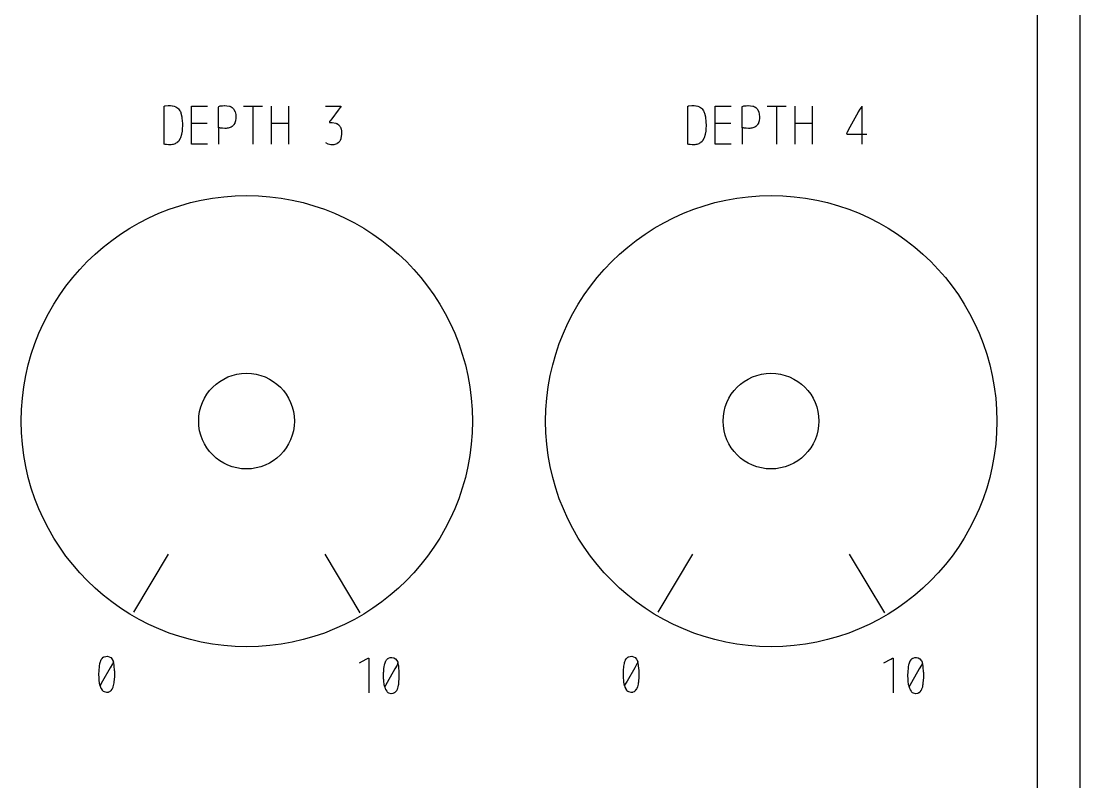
# Model space of a CAD drawing. Header units: millimetres. Extents: x 0 to 162, y -1 to 222.
# Drawn here: x 84.5 to 161.9, y 111 to 166.6 of the extents above; entities that cross this region are included whole.
import ezdxf

# ---------------------------------------------------------------- set-up
doc = ezdxf.new("R2010")
doc.units = ezdxf.units.MM
doc.layers.add('Gravur', color=7, linetype='CONTINUOUS')
doc.layers.add('Kontur', color=7, linetype='CONTINUOUS')

msp = doc.modelspace()

# ---------------------------------------------------------------- linework, layer by layer
at = {"layer": 'Gravur', "color": 255, "linetype": 'CONTINUOUS'}
for p, q in [((158.81116, 222.249), (158.82284, -0.951)), ((94.96481, 160.36377), (94.96713, 160.38865)), ((94.9649, 160.36113), (94.96481, 160.36377)), ((94.96481, 160.36377), (94.96481, 160.36377)), ((94.96592, 160.33879), (94.9649, 160.36113)), ((94.96592, 160.2171), (94.96592, 160.33879)), ((94.96713, 160.38865), (94.96873, 160.3929)), ((94.96873, 160.3929), (94.96908, 160.39361)), ((94.96908, 160.39361), (94.96945, 160.3943)), ((94.96945, 160.3943), (94.98568, 160.40633)), ((94.96945, 160.3943), (94.96945, 160.3943)), ((94.98568, 160.40633), (95.01046, 160.41198)), ((95.01046, 160.41198), (95.03151, 160.41404)), ((95.01046, 160.41198), (95.01046, 160.41198)), ((95.03151, 160.41404), (95.04835, 160.41563)), ((95.04835, 160.41563), (95.25024, 160.43509)), ((95.25024, 160.43509), (95.2621, 160.43628)), ((95.2621, 160.43628), (95.27496, 160.43766)), ((95.2621, 160.43628), (95.2621, 160.43628)), ((95.27496, 160.43766), (95.2878, 160.43915)), ((95.2878, 160.43915), (95.42201, 160.44446)), ((95.42201, 160.44446), (95.43454, 160.44403)), ((95.43454, 160.44403), (95.43454, 160.44403)), ((95.43454, 160.44403), (95.55538, 160.43293)), ((95.55538, 160.43293), (95.57829, 160.42939)), ((95.57829, 160.42939), (95.68878, 160.40484)), ((95.68878, 160.40484), (95.70093, 160.40131)), ((95.70093, 160.40131), (95.70093, 160.40131)), ((95.70093, 160.40131), (95.80887, 160.36126)), ((95.80887, 160.36126), (95.82952, 160.35151)), ((95.82952, 160.35151), (95.97158, 160.25405)), ((95.97158, 160.25405), (95.98906, 160.23735)), ((96.96717, 160.35842), (96.97391, 160.39708)), ((96.96717, 160.2485), (96.96717, 160.35842)), ((96.97391, 160.39708), (97.05353, 160.4016)), ((97.05353, 160.4016), (97.27728, 160.4016)), ((97.27728, 160.4016), (98.14481, 160.4016)), ((98.94562, 160.32278), (98.95137, 160.37318)), ((98.94591, 160.31696), (98.94562, 160.32278)), ((98.94562, 160.32278), (98.94562, 160.32278)), ((98.9488, 160.27206), (98.94591, 160.31696)), ((98.9488, 159.97765), (98.9488, 160.27206)), ((98.95137, 160.37318), (98.95554, 160.37964)), ((98.95554, 160.37964), (99.0066, 160.40243)), ((99.0066, 160.40243), (99.01241, 160.40365)), ((99.01241, 160.40365), (99.05931, 160.41119)), ((99.01241, 160.40365), (99.01241, 160.40365)), ((99.05931, 160.41119), (99.06656, 160.41237)), ((99.06656, 160.41237), (99.2154, 160.43269)), ((99.2154, 160.43269), (99.22897, 160.43394)), ((99.22897, 160.43394), (99.35848, 160.44066)), ((99.22897, 160.43394), (99.22897, 160.43394)), ((99.35848, 160.44066), (99.38452, 160.44085)), ((99.38452, 160.44085), (99.54112, 160.43373)), ((99.54112, 160.43373), (99.55855, 160.43188)), ((99.55855, 160.43188), (99.55855, 160.43188)), ((99.55855, 160.43188), (99.73184, 160.39731)), ((99.73184, 160.39731), (99.76529, 160.38637)), ((99.76529, 160.38637), (99.85315, 160.34843)), ((99.85315, 160.34843), (99.86263, 160.34345)), ((99.86263, 160.34345), (99.86263, 160.34345)), ((99.86263, 160.34345), (99.94277, 160.29264)), ((99.94277, 160.29264), (99.95764, 160.28114)), ((99.95764, 160.28114), (100.04399, 160.19391)), ((100.76948, 160.4016), (102.14731, 160.4016)), ((101.46036, 160.39767), (101.46036, 157.61846)), ((102.79429, 160.4016), (102.79429, 157.61846)), ((104.05043, 160.4016), (104.05043, 157.61846)), ((106.75362, 160.4016), (107.62114, 160.4016)), ((107.62114, 160.4016), (107.82527, 160.4016)), ((107.84747, 160.29168), (107.69922, 160.09934)), ((107.82527, 160.4016), (107.85116, 160.40278)), ((107.86091, 160.30926), (107.84747, 160.29168)), ((107.85116, 160.40278), (107.85452, 160.40281)), ((107.85452, 160.40281), (107.85452, 160.40281)), ((107.85452, 160.40281), (107.88272, 160.39685)), ((107.87461, 160.32954), (107.86091, 160.30926)), ((107.88681, 160.35501), (107.87461, 160.32954)), ((107.87461, 160.32954), (107.87461, 160.32954)), ((107.88272, 160.39685), (107.88637, 160.39362)), ((107.88637, 160.39362), (107.88637, 160.39362)), ((107.88637, 160.39362), (107.88871, 160.38997)), ((107.8906, 160.3811), (107.88681, 160.35501)), ((107.88871, 160.38997), (107.89007, 160.3855)), ((107.89007, 160.3855), (107.89038, 160.3833)), ((107.89038, 160.3833), (107.8906, 160.3811)), ((107.8906, 160.3811), (107.8906, 160.3811)), ((133.25681, 160.36377), (133.25913, 160.38865)), ((133.2569, 160.36113), (133.25681, 160.36377)), ((133.25681, 160.36377), (133.25681, 160.36377)), ((133.25792, 160.33879), (133.2569, 160.36113)), ((133.25792, 160.2171), (133.25792, 160.33879)), ((133.25913, 160.38865), (133.26073, 160.3929)), ((133.26073, 160.3929), (133.26108, 160.39361)), ((133.26108, 160.39361), (133.26145, 160.3943)), ((133.26145, 160.3943), (133.27768, 160.40633)), ((133.26145, 160.3943), (133.26145, 160.3943)), ((133.27768, 160.40633), (133.30246, 160.41198)), ((133.30246, 160.41198), (133.32351, 160.41404)), ((133.30246, 160.41198), (133.30246, 160.41198)), ((133.32351, 160.41404), (133.34035, 160.41563)), ((133.34035, 160.41563), (133.54224, 160.43509)), ((133.54224, 160.43509), (133.5541, 160.43628)), ((133.5541, 160.43628), (133.56696, 160.43766)), ((133.5541, 160.43628), (133.5541, 160.43628)), ((133.56696, 160.43766), (133.5798, 160.43915)), ((133.5798, 160.43915), (133.71401, 160.44446)), ((133.71401, 160.44446), (133.72654, 160.44403)), ((133.72654, 160.44403), (133.72654, 160.44403)), ((133.72654, 160.44403), (133.84738, 160.43293)), ((133.84738, 160.43293), (133.87029, 160.42939)), ((133.87029, 160.42939), (133.98078, 160.40484)), ((133.98078, 160.40484), (133.99293, 160.40131)), ((133.99293, 160.40131), (133.99293, 160.40131)), ((133.99293, 160.40131), (134.10087, 160.36126)), ((134.10087, 160.36126), (134.12152, 160.35151)), ((134.12152, 160.35151), (134.26358, 160.25405)), ((134.26358, 160.25405), (134.28106, 160.23735)), ((135.25917, 160.35842), (135.26591, 160.39708)), ((135.25917, 160.2485), (135.25917, 160.35842)), ((135.26591, 160.39708), (135.34553, 160.4016)), ((135.34553, 160.4016), (135.56928, 160.4016)), ((135.56928, 160.4016), (136.43681, 160.4016)), ((137.23762, 160.32278), (137.24337, 160.37318)), ((137.23791, 160.31696), (137.23762, 160.32278)), ((137.23762, 160.32278), (137.23762, 160.32278)), ((137.2408, 160.27206), (137.23791, 160.31696)), ((137.2408, 159.97765), (137.2408, 160.27206)), ((137.24337, 160.37318), (137.24754, 160.37964)), ((137.24754, 160.37964), (137.2986, 160.40243)), ((137.2986, 160.40243), (137.30441, 160.40365)), ((137.30441, 160.40365), (137.35131, 160.41119)), ((137.30441, 160.40365), (137.30441, 160.40365)), ((137.35131, 160.41119), (137.35856, 160.41237)), ((137.35856, 160.41237), (137.5074, 160.43269)), ((137.5074, 160.43269), (137.52097, 160.43394)), ((137.52097, 160.43394), (137.65048, 160.44066)), ((137.52097, 160.43394), (137.52097, 160.43394)), ((137.65048, 160.44066), (137.67652, 160.44085)), ((137.67652, 160.44085), (137.83312, 160.43373)), ((137.83312, 160.43373), (137.85055, 160.43188)), ((137.85055, 160.43188), (137.85055, 160.43188)), ((137.85055, 160.43188), (138.02384, 160.39731)), ((138.02384, 160.39731), (138.05729, 160.38637)), ((138.05729, 160.38637), (138.14515, 160.34843)), ((138.14515, 160.34843), (138.15463, 160.34345)), ((138.15463, 160.34345), (138.15463, 160.34345)), ((138.15463, 160.34345), (138.23477, 160.29264)), ((138.23477, 160.29264), (138.24964, 160.28114)), ((138.24964, 160.28114), (138.33599, 160.19391)), ((139.06148, 160.4016), (140.43931, 160.4016)), ((139.75236, 160.39767), (139.75236, 157.61846)), ((141.08629, 160.4016), (141.08629, 157.61846)), ((142.34243, 160.4016), (142.34243, 157.61846)), ((145.9789, 160.38496), (145.85909, 160.19637)), ((145.98276, 160.39046), (145.97202, 159.62436)), ((94.96592, 159.78923), (94.96592, 160.2171)), ((94.96592, 158.27793), (94.96592, 159.78923)), ((95.98906, 160.23735), (96.00587, 160.22005)), ((96.00587, 160.22005), (96.02203, 160.20216)), ((96.02203, 160.20216), (96.02203, 160.20216)), ((96.02203, 160.20216), (96.12246, 160.05453)), ((96.12246, 160.05453), (96.14909, 160.00044)), ((96.14909, 160.00044), (96.17263, 159.94459)), ((96.17263, 159.94459), (96.19327, 159.88736)), ((96.19327, 159.88736), (96.26025, 159.61007)), ((96.26025, 159.61007), (96.26637, 159.56992)), ((96.26637, 159.56992), (96.26637, 159.56992)), ((96.26637, 159.56992), (96.29209, 159.27029)), ((96.96717, 159.79708), (96.96717, 160.2485)), ((96.96717, 158.15624), (96.96717, 159.79708)), ((98.9488, 158.80787), (98.9488, 159.97765)), ((100.04399, 160.19391), (100.06791, 160.16124)), ((100.06791, 160.16124), (100.06791, 160.16124)), ((100.06791, 160.16124), (100.15123, 159.98941)), ((100.15123, 159.98941), (100.19376, 159.79843)), ((100.20056, 159.48697), (100.18438, 159.34723)), ((100.19376, 159.79843), (100.19376, 159.79843)), ((100.19376, 159.79843), (100.20487, 159.64001)), ((100.20487, 159.64001), (100.20056, 159.48697)), ((107.22467, 159.48304), (107.1035, 159.32602)), ((107.69922, 160.09934), (107.22467, 159.48304)), ((133.25792, 159.78923), (133.25792, 160.2171)), ((133.25792, 158.27793), (133.25792, 159.78923)), ((134.28106, 160.23735), (134.29787, 160.22005)), ((134.29787, 160.22005), (134.31403, 160.20216)), ((134.31403, 160.20216), (134.31403, 160.20216)), ((134.31403, 160.20216), (134.41446, 160.05453)), ((134.41446, 160.05453), (134.44109, 160.00044)), ((134.44109, 160.00044), (134.46463, 159.94459)), ((134.46463, 159.94459), (134.48527, 159.88736)), ((134.48527, 159.88736), (134.55225, 159.61007)), ((134.55225, 159.61007), (134.55837, 159.56992)), ((134.55837, 159.56992), (134.55837, 159.56992)), ((134.55837, 159.56992), (134.58409, 159.27029)), ((135.25917, 159.79708), (135.25917, 160.2485)), ((135.25917, 158.15624), (135.25917, 159.79708)), ((137.2408, 158.80787), (137.2408, 159.97765)), ((138.33599, 160.19391), (138.35991, 160.16124)), ((138.35991, 160.16124), (138.35991, 160.16124)), ((138.35991, 160.16124), (138.44323, 159.98941)), ((138.44323, 159.98941), (138.48576, 159.79843)), ((138.49256, 159.48697), (138.47638, 159.34723)), ((138.48576, 159.79843), (138.48576, 159.79843)), ((138.48576, 159.79843), (138.49687, 159.64001)), ((138.49687, 159.64001), (138.49256, 159.48697)), ((145.71026, 159.95802), (145.11501, 158.87067)), ((145.72676, 159.9869), (145.71026, 159.95802)), ((145.84351, 160.17235), (145.72676, 159.9869)), ((145.85909, 160.19637), (145.84351, 160.17235)), ((145.84351, 160.17235), (145.84351, 160.17235)), ((145.97202, 159.62436), (145.97202, 157.61846)), ((96.29063, 158.76263), (96.27718, 158.60412)), ((96.29172, 158.78044), (96.29063, 158.76263)), ((96.29063, 158.76263), (96.29063, 158.76263)), ((96.29664, 158.94133), (96.29172, 158.78044)), ((96.29209, 159.27029), (96.29505, 159.16985)), ((96.29505, 159.16985), (96.29505, 159.16985)), ((96.29505, 159.16985), (96.29642, 159.0555)), ((96.29642, 159.0555), (96.29664, 158.94133)), ((96.9711, 159.14545), (98.10555, 159.14545)), ((98.95554, 158.79943), (98.94666, 158.76439)), ((98.94666, 158.76439), (98.94674, 158.76032)), ((98.94674, 158.76032), (98.94674, 158.76032)), ((98.94674, 158.76032), (98.94868, 158.72976)), ((98.94868, 158.72976), (98.9488, 158.72543)), ((98.9488, 158.72543), (98.9488, 158.50561)), ((98.96261, 158.80333), (98.95554, 158.79943)), ((99.02036, 158.80424), (98.96261, 158.80333)), ((99.02722, 158.80324), (99.02036, 158.80424)), ((99.02036, 158.80424), (99.02036, 158.80424)), ((99.07834, 158.7944), (99.02722, 158.80324)), ((99.10288, 158.79124), (99.07834, 158.7944)), ((99.22649, 158.7785), (99.10288, 158.79124)), ((99.24097, 158.77741), (99.22649, 158.7785)), ((99.22649, 158.7785), (99.22649, 158.7785)), ((99.40023, 158.77258), (99.24097, 158.77741)), ((99.44519, 158.77394), (99.40023, 158.77258)), ((99.49021, 158.77662), (99.44519, 158.77394)), ((99.56876, 158.78481), (99.49021, 158.77662)), ((99.49021, 158.77662), (99.49021, 158.77662)), ((99.64616, 158.79793), (99.56876, 158.78481)), ((99.72161, 158.81653), (99.64616, 158.79793)), ((99.79428, 158.84117), (99.72161, 158.81653)), ((99.86336, 158.8724), (99.79428, 158.84117)), ((99.92802, 158.91079), (99.86336, 158.8724)), ((99.95942, 158.93359), (99.92802, 158.91079)), ((99.92802, 158.91079), (99.92802, 158.91079)), ((100.04414, 159.01511), (99.95942, 158.93359)), ((100.06885, 159.0469), (100.04414, 159.01511)), ((100.13078, 159.15723), (100.06885, 159.0469)), ((100.14196, 159.18513), (100.13078, 159.15723)), ((100.18162, 159.3317), (100.14196, 159.18513)), ((100.18438, 159.34723), (100.18162, 159.3317)), ((100.18162, 159.3317), (100.18162, 159.3317)), ((102.79822, 159.14545), (104.04651, 159.14545)), ((107.05649, 159.24248), (107.05496, 159.22795)), ((107.05496, 159.22795), (107.05902, 159.21395)), ((107.06017, 159.25635), (107.05649, 159.24248)), ((107.05902, 159.21395), (107.06075, 159.21206)), ((107.06419, 159.26657), (107.06017, 159.25635)), ((107.06017, 159.25635), (107.06017, 159.25635)), ((107.06075, 159.21206), (107.06075, 159.21206)), ((107.06075, 159.21206), (107.07821, 159.20508)), ((107.08076, 159.29539), (107.06419, 159.26657)), ((107.07821, 159.20508), (107.08516, 159.20445)), ((107.08352, 159.29935), (107.08076, 159.29539)), ((107.08076, 159.29539), (107.08076, 159.29539)), ((107.1035, 159.32602), (107.08352, 159.29935)), ((107.08516, 159.20445), (107.08516, 159.20445)), ((107.08516, 159.20445), (107.09444, 159.20427)), ((107.09444, 159.20427), (107.10298, 159.20434)), ((107.10298, 159.20434), (107.16335, 159.20499)), ((107.16335, 159.20499), (107.17008, 159.20505)), ((107.17008, 159.20505), (107.17008, 159.20505)), ((107.17008, 159.20505), (107.24512, 159.20302)), ((107.24512, 159.20302), (107.26, 159.20161)), ((107.26, 159.20161), (107.51904, 159.15038)), ((107.51904, 159.15038), (107.54577, 159.14081)), ((107.54577, 159.14081), (107.57198, 159.13018)), ((107.57198, 159.13018), (107.59763, 159.11843)), ((107.59763, 159.11843), (107.59763, 159.11843)), ((107.59763, 159.11843), (107.70719, 159.04808)), ((107.70719, 159.04808), (107.74047, 159.01777)), ((107.74047, 159.01777), (107.77194, 158.98359)), ((107.77194, 158.98359), (107.80151, 158.94526)), ((107.80151, 158.94526), (107.84045, 158.88185)), ((107.84045, 158.88185), (107.85163, 158.8598)), ((107.85163, 158.8598), (107.85163, 158.8598)), ((107.85163, 158.8598), (107.90031, 158.72571)), ((107.90031, 158.72571), (107.9259, 158.58382)), ((134.58263, 158.76263), (134.56918, 158.60412)), ((134.58372, 158.78044), (134.58263, 158.76263)), ((134.58263, 158.76263), (134.58263, 158.76263)), ((134.58864, 158.94133), (134.58372, 158.78044)), ((134.58409, 159.27029), (134.58705, 159.16985)), ((134.58705, 159.16985), (134.58705, 159.16985)), ((134.58705, 159.16985), (134.58842, 159.0555)), ((134.58842, 159.0555), (134.58864, 158.94133)), ((135.2631, 159.14545), (136.39755, 159.14545)), ((137.24754, 158.79943), (137.23866, 158.76439)), ((137.23866, 158.76439), (137.23874, 158.76032)), ((137.23874, 158.76032), (137.23874, 158.76032)), ((137.23874, 158.76032), (137.24068, 158.72976)), ((137.24068, 158.72976), (137.2408, 158.72543)), ((137.2408, 158.72543), (137.2408, 158.50561)), ((137.25461, 158.80333), (137.24754, 158.79943)), ((137.31236, 158.80424), (137.25461, 158.80333)), ((137.31922, 158.80324), (137.31236, 158.80424)), ((137.31236, 158.80424), (137.31236, 158.80424)), ((137.37034, 158.7944), (137.31922, 158.80324)), ((137.39488, 158.79124), (137.37034, 158.7944)), ((137.51849, 158.7785), (137.39488, 158.79124)), ((137.53297, 158.77741), (137.51849, 158.7785)), ((137.51849, 158.7785), (137.51849, 158.7785)), ((137.69223, 158.77258), (137.53297, 158.77741)), ((137.73719, 158.77394), (137.69223, 158.77258)), ((137.78221, 158.77662), (137.73719, 158.77394)), ((137.86076, 158.78481), (137.78221, 158.77662)), ((137.78221, 158.77662), (137.78221, 158.77662)), ((137.93816, 158.79793), (137.86076, 158.78481)), ((138.01361, 158.81653), (137.93816, 158.79793)), ((138.08628, 158.84117), (138.01361, 158.81653)), ((138.15536, 158.8724), (138.08628, 158.84117)), ((138.22002, 158.91079), (138.15536, 158.8724)), ((138.25142, 158.93359), (138.22002, 158.91079)), ((138.22002, 158.91079), (138.22002, 158.91079)), ((138.33614, 159.01511), (138.25142, 158.93359)), ((138.36085, 159.0469), (138.33614, 159.01511)), ((138.42278, 159.15723), (138.36085, 159.0469)), ((138.43396, 159.18513), (138.42278, 159.15723)), ((138.47362, 159.3317), (138.43396, 159.18513)), ((138.47638, 159.34723), (138.47362, 159.3317)), ((138.47362, 159.3317), (138.47362, 159.3317)), ((141.09022, 159.14545), (142.33851, 159.14545)), ((145.11501, 158.87067), (144.91299, 158.50168)), ((94.96592, 157.80295), (94.96592, 158.27793)), ((96.14228, 158.03063), (96.03148, 157.85212)), ((96.16277, 158.07816), (96.14228, 158.03063)), ((96.23653, 158.32779), (96.16277, 158.07816)), ((96.24144, 158.35219), (96.23653, 158.32779)), ((96.23653, 158.32779), (96.23653, 158.32779)), ((96.27382, 158.57234), (96.24144, 158.35219)), ((96.27718, 158.60412), (96.27382, 158.57234)), ((96.96717, 157.75192), (96.96717, 158.15624)), ((98.9488, 158.50561), (98.9488, 157.61846)), ((107.87025, 157.96731), (107.84177, 157.8956)), ((107.87551, 157.98304), (107.87025, 157.96731)), ((107.87025, 157.96731), (107.87025, 157.96731)), ((107.88977, 158.03063), (107.87551, 157.98304)), ((107.89576, 158.05349), (107.88977, 158.03063)), ((107.91708, 158.16882), (107.89576, 158.05349)), ((107.91895, 158.18371), (107.91708, 158.16882)), ((107.91708, 158.16882), (107.91708, 158.16882)), ((107.93148, 158.34859), (107.91895, 158.18371)), ((107.9259, 158.58382), (107.9259, 158.58382)), ((107.9259, 158.58382), (107.93332, 158.46524)), ((107.93332, 158.46524), (107.93148, 158.34859)), ((133.25792, 157.80295), (133.25792, 158.27793)), ((134.43428, 158.03063), (134.32348, 157.85212)), ((134.45477, 158.07816), (134.43428, 158.03063)), ((134.52853, 158.32779), (134.45477, 158.07816)), ((134.53344, 158.35219), (134.52853, 158.32779)), ((134.52853, 158.32779), (134.52853, 158.32779)), ((134.56582, 158.57234), (134.53344, 158.35219)), ((134.56918, 158.60412), (134.56582, 158.57234)), ((135.25917, 157.75192), (135.25917, 158.15624)), ((137.2408, 158.50561), (137.2408, 157.61846)), ((144.88079, 158.44487), (144.86431, 158.3822)), ((144.86431, 158.3822), (144.86756, 158.37241)), ((144.86756, 158.37241), (144.86756, 158.37241)), ((144.86756, 158.37241), (144.86829, 158.3711)), ((144.86829, 158.3711), (144.8691, 158.36983)), ((144.8691, 158.36983), (144.91176, 158.35787)), ((144.88429, 158.45169), (144.88079, 158.44487)), ((144.88079, 158.44487), (144.88079, 158.44487)), ((144.91299, 158.50168), (144.88429, 158.45169)), ((144.91176, 158.35787), (144.91682, 158.35795)), ((144.91682, 158.35795), (144.95406, 158.36022)), ((144.91682, 158.35795), (144.91682, 158.35795)), ((144.95406, 158.36022), (144.95926, 158.36036)), ((144.95926, 158.36036), (145.23012, 158.36036)), ((145.23012, 158.36036), (146.34494, 158.36036)), ((94.96479, 157.6502), (94.96483, 157.6529)), ((94.97043, 157.62399), (94.96479, 157.6502)), ((94.96483, 157.6529), (94.96585, 157.67375)), ((94.96483, 157.6529), (94.96483, 157.6529)), ((94.96585, 157.67375), (94.96592, 157.67734)), ((94.96592, 157.67734), (94.96592, 157.80295)), ((94.97633, 157.61799), (94.97043, 157.62399)), ((95.03453, 157.60126), (94.97633, 157.61799)), ((95.04171, 157.60042), (95.03453, 157.60126)), ((95.03453, 157.60126), (95.03453, 157.60126)), ((95.09546, 157.59544), (95.04171, 157.60042)), ((95.12601, 157.59132), (95.09546, 157.59544)), ((95.2815, 157.57696), (95.12601, 157.59132)), ((95.29883, 157.57613), (95.2815, 157.57696)), ((95.2815, 157.57696), (95.2815, 157.57696)), ((95.488, 157.57997), (95.29883, 157.57613)), ((95.56209, 157.58961), (95.488, 157.57997)), ((95.6333, 157.60458), (95.56209, 157.58961)), ((95.70146, 157.62489), (95.6333, 157.60458)), ((95.76641, 157.65054), (95.70146, 157.62489)), ((95.82799, 157.68154), (95.76641, 157.65054)), ((95.88601, 157.71788), (95.82799, 157.68154)), ((95.91769, 157.74119), (95.88601, 157.71788)), ((95.88601, 157.71788), (95.88601, 157.71788)), ((96.00503, 157.82173), (95.91769, 157.74119)), ((96.03148, 157.85212), (96.00503, 157.82173)), ((96.96717, 157.65378), (96.96717, 157.75192)), ((96.97391, 157.61904), (96.96717, 157.65378)), ((97.05353, 157.61453), (96.97391, 157.61904)), ((97.27728, 157.61453), (97.05353, 157.61453)), ((98.14481, 157.61453), (97.27728, 157.61453)), ((106.96182, 157.62525), (106.78502, 157.70482)), ((107.15858, 157.58067), (106.96182, 157.62525)), ((107.38038, 157.58043), (107.15858, 157.58067)), ((107.15858, 157.58067), (107.15858, 157.58067)), ((107.58869, 157.64037), (107.38038, 157.58043)), ((107.62548, 157.65953), (107.58869, 157.64037)), ((107.58869, 157.64037), (107.58869, 157.64037)), ((107.72712, 157.73307), (107.62548, 157.65953)), ((107.76976, 157.7781), (107.72712, 157.73307)), ((107.80548, 157.82792), (107.76976, 157.7781)), ((107.84177, 157.8956), (107.80548, 157.82792)), ((107.80548, 157.82792), (107.80548, 157.82792)), ((133.25679, 157.6502), (133.25683, 157.6529)), ((133.26243, 157.62399), (133.25679, 157.6502)), ((133.25683, 157.6529), (133.25785, 157.67375)), ((133.25683, 157.6529), (133.25683, 157.6529)), ((133.25785, 157.67375), (133.25792, 157.67734)), ((133.25792, 157.67734), (133.25792, 157.80295)), ((133.26833, 157.61799), (133.26243, 157.62399)), ((133.32653, 157.60126), (133.26833, 157.61799)), ((133.33371, 157.60042), (133.32653, 157.60126)), ((133.32653, 157.60126), (133.32653, 157.60126)), ((133.38746, 157.59544), (133.33371, 157.60042)), ((133.41801, 157.59132), (133.38746, 157.59544)), ((133.5735, 157.57696), (133.41801, 157.59132)), ((133.59083, 157.57613), (133.5735, 157.57696)), ((133.5735, 157.57696), (133.5735, 157.57696)), ((133.78, 157.57997), (133.59083, 157.57613)), ((133.85409, 157.58961), (133.78, 157.57997)), ((133.9253, 157.60458), (133.85409, 157.58961)), ((133.99346, 157.62489), (133.9253, 157.60458)), ((134.05841, 157.65054), (133.99346, 157.62489)), ((134.11999, 157.68154), (134.05841, 157.65054)), ((134.17801, 157.71788), (134.11999, 157.68154)), ((134.20969, 157.74119), (134.17801, 157.71788)), ((134.17801, 157.71788), (134.17801, 157.71788)), ((134.29703, 157.82173), (134.20969, 157.74119)), ((134.32348, 157.85212), (134.29703, 157.82173)), ((135.25917, 157.65378), (135.25917, 157.75192)), ((135.26591, 157.61904), (135.25917, 157.65378)), ((135.34553, 157.61453), (135.26591, 157.61904)), ((135.56928, 157.61453), (135.34553, 157.61453)), ((136.43681, 157.61453), (135.56928, 157.61453)), ((95.24808, 127.63164), (92.71192, 123.39236)), ((106.71567, 127.62825), (109.28033, 123.34775)), ((133.60008, 127.63164), (131.06392, 123.39236)), ((145.06767, 127.62825), (147.63233, 123.34775)), ((90.41795, 119.9961), (90.42627, 120.00638)), ((90.42627, 120.00638), (90.5134, 120.08814)), ((90.42627, 120.00638), (90.42627, 120.00638)), ((90.5134, 120.08814), (90.53279, 120.10088)), ((90.53279, 120.10088), (90.55032, 120.11096)), ((90.55032, 120.11096), (90.56834, 120.12011)), ((90.56834, 120.12011), (90.68806, 120.15644)), ((90.56834, 120.12011), (90.56834, 120.12011)), ((90.68806, 120.15644), (90.81458, 120.15927)), ((90.81458, 120.15927), (90.81458, 120.15927)), ((90.81458, 120.15927), (90.94594, 120.12746)), ((90.94594, 120.12746), (91.06117, 120.06202)), ((91.06117, 120.06202), (91.16458, 119.94563)), ((109.74089, 119.95), (109.87748, 120.01906)), ((109.87748, 120.01906), (109.92273, 120.02484)), ((109.92273, 120.02484), (109.9314, 119.98749)), ((111.23727, 119.91638), (111.3244, 119.99814)), ((111.3244, 119.99814), (111.34379, 120.01088)), ((111.34379, 120.01088), (111.36132, 120.02096)), ((111.36132, 120.02096), (111.37934, 120.03011)), ((111.37934, 120.03011), (111.49906, 120.06644)), ((111.37934, 120.03011), (111.37934, 120.03011)), ((111.49906, 120.06644), (111.62558, 120.06927)), ((111.62558, 120.06927), (111.62558, 120.06927)), ((111.62558, 120.06927), (111.75694, 120.03746)), ((111.75694, 120.03746), (111.87217, 119.97202)), ((128.76995, 119.9961), (128.77827, 120.00638)), ((128.77827, 120.00638), (128.8654, 120.08814)), ((128.77827, 120.00638), (128.77827, 120.00638)), ((128.8654, 120.08814), (128.88479, 120.10088)), ((128.88479, 120.10088), (128.90232, 120.11096)), ((128.90232, 120.11096), (128.92034, 120.12011)), ((128.92034, 120.12011), (129.04006, 120.15644)), ((128.92034, 120.12011), (128.92034, 120.12011)), ((129.04006, 120.15644), (129.16658, 120.15927)), ((129.16658, 120.15927), (129.16658, 120.15927)), ((129.16658, 120.15927), (129.29794, 120.12746)), ((129.29794, 120.12746), (129.41317, 120.06202)), ((129.41317, 120.06202), (129.51658, 119.94563)), ((148.09289, 119.95), (148.22948, 120.01906)), ((148.22948, 120.01906), (148.27473, 120.02484)), ((148.27473, 120.02484), (148.2834, 119.98749)), ((149.58927, 119.91638), (149.6764, 119.99814)), ((149.6764, 119.99814), (149.69579, 120.01088)), ((149.69579, 120.01088), (149.71332, 120.02096)), ((149.71332, 120.02096), (149.73134, 120.03011)), ((149.73134, 120.03011), (149.85106, 120.06644)), ((149.73134, 120.03011), (149.73134, 120.03011)), ((149.85106, 120.06644), (149.97758, 120.06927)), ((149.97758, 120.06927), (149.97758, 120.06927)), ((149.97758, 120.06927), (150.10894, 120.03746)), ((150.10894, 120.03746), (150.22417, 119.97202)), ((90.20548, 119.12136), (90.22717, 119.41373)), ((90.22717, 119.41373), (90.23116, 119.44639)), ((90.23116, 119.44639), (90.26715, 119.64634)), ((90.23116, 119.44639), (90.23116, 119.44639)), ((90.26715, 119.64634), (90.28442, 119.71147)), ((90.28442, 119.71147), (90.30485, 119.77546)), ((90.30485, 119.77546), (90.32877, 119.83809)), ((90.32877, 119.83809), (90.34181, 119.86813)), ((90.32877, 119.83809), (90.32877, 119.83809)), ((90.34181, 119.86813), (90.35579, 119.89777)), ((90.35579, 119.89777), (90.41795, 119.9961)), ((91.0247, 119.32265), (90.45886, 118.34496)), ((91.18692, 119.60302), (91.0247, 119.32265)), ((91.16458, 119.94563), (91.17258, 119.93328)), ((91.17258, 119.93328), (91.17258, 119.93328)), ((91.17258, 119.93328), (91.23373, 119.81278)), ((91.19314, 119.61373), (91.18692, 119.60302)), ((91.22123, 119.66391), (91.19314, 119.61373)), ((91.22448, 119.67051), (91.22123, 119.66391)), ((91.22123, 119.66391), (91.22123, 119.66391)), ((91.25136, 119.75491), (91.22448, 119.67051)), ((91.23373, 119.81278), (91.24254, 119.78905)), ((91.24254, 119.78905), (91.25136, 119.75491)), ((91.3023, 119.52035), (91.25168, 119.75613)), ((91.30551, 119.50015), (91.3023, 119.52035)), ((91.30852, 119.47994), (91.30551, 119.50015)), ((91.31135, 119.4597), (91.30852, 119.47994)), ((91.34196, 119.11418), (91.31135, 119.4597)), ((109.23766, 119.67118), (109.74089, 119.95)), ((109.9314, 119.98749), (109.9314, 119.87966)), ((109.9314, 119.87966), (109.9314, 119.41957)), ((109.9314, 119.41957), (109.9314, 117.48574)), ((111.01648, 119.03136), (111.03817, 119.32373)), ((111.03817, 119.32373), (111.04216, 119.35639)), ((111.04216, 119.35639), (111.07815, 119.55634)), ((111.04216, 119.35639), (111.04216, 119.35639)), ((111.07815, 119.55634), (111.09542, 119.62147)), ((111.09542, 119.62147), (111.11585, 119.68546)), ((111.11585, 119.68546), (111.13977, 119.74809)), ((111.13977, 119.74809), (111.15281, 119.77813)), ((111.13977, 119.74809), (111.13977, 119.74809)), ((111.15281, 119.77813), (111.16679, 119.80777)), ((111.16679, 119.80777), (111.22895, 119.9061)), ((111.22895, 119.9061), (111.23727, 119.91638)), ((111.23727, 119.91638), (111.23727, 119.91638)), ((111.8357, 119.23265), (111.26986, 118.25496)), ((111.99792, 119.51302), (111.8357, 119.23265)), ((111.87217, 119.97202), (111.97558, 119.85563)), ((111.97558, 119.85563), (111.98358, 119.84328)), ((111.98358, 119.84328), (111.98358, 119.84328)), ((111.98358, 119.84328), (112.04473, 119.72278)), ((112.00414, 119.52373), (111.99792, 119.51302)), ((112.03223, 119.57391), (112.00414, 119.52373)), ((112.03548, 119.58051), (112.03223, 119.57391)), ((112.03223, 119.57391), (112.03223, 119.57391)), ((112.06236, 119.66491), (112.03548, 119.58051)), ((112.04473, 119.72278), (112.05354, 119.69905)), ((112.05354, 119.69905), (112.06236, 119.66491)), ((112.1133, 119.43035), (112.06268, 119.66613)), ((112.11651, 119.41015), (112.1133, 119.43035)), ((112.11952, 119.38994), (112.11651, 119.41015)), ((112.12235, 119.3697), (112.11952, 119.38994)), ((112.15296, 119.02418), (112.12235, 119.3697)), ((128.55748, 119.12136), (128.57917, 119.41373)), ((128.57917, 119.41373), (128.58316, 119.44639)), ((128.58316, 119.44639), (128.61915, 119.64634)), ((128.58316, 119.44639), (128.58316, 119.44639)), ((128.61915, 119.64634), (128.63642, 119.71147)), ((128.63642, 119.71147), (128.65685, 119.77546)), ((128.65685, 119.77546), (128.68077, 119.83809)), ((128.68077, 119.83809), (128.69381, 119.86813)), ((128.68077, 119.83809), (128.68077, 119.83809)), ((128.69381, 119.86813), (128.70779, 119.89777)), ((128.70779, 119.89777), (128.76995, 119.9961)), ((129.3767, 119.32265), (128.81086, 118.34496)), ((129.53892, 119.60302), (129.3767, 119.32265)), ((129.51658, 119.94563), (129.52458, 119.93328)), ((129.52458, 119.93328), (129.52458, 119.93328)), ((129.52458, 119.93328), (129.58573, 119.81278)), ((129.54514, 119.61373), (129.53892, 119.60302)), ((129.57323, 119.66391), (129.54514, 119.61373)), ((129.57648, 119.67051), (129.57323, 119.66391)), ((129.57323, 119.66391), (129.57323, 119.66391)), ((129.60336, 119.75491), (129.57648, 119.67051)), ((129.58573, 119.81278), (129.59454, 119.78905)), ((129.59454, 119.78905), (129.60336, 119.75491)), ((129.6543, 119.52035), (129.60368, 119.75613)), ((129.65751, 119.50015), (129.6543, 119.52035)), ((129.66052, 119.47994), (129.65751, 119.50015)), ((129.66335, 119.4597), (129.66052, 119.47994)), ((129.69396, 119.11418), (129.66335, 119.4597)), ((147.58966, 119.67118), (148.09289, 119.95)), ((148.2834, 119.98749), (148.2834, 119.87966)), ((148.2834, 119.87966), (148.2834, 119.41957)), ((148.2834, 119.41957), (148.2834, 117.48574)), ((149.36848, 119.03136), (149.39017, 119.32373)), ((149.39017, 119.32373), (149.39416, 119.35639)), ((149.39416, 119.35639), (149.43015, 119.55634)), ((149.39416, 119.35639), (149.39416, 119.35639)), ((149.43015, 119.55634), (149.44742, 119.62147)), ((149.44742, 119.62147), (149.46785, 119.68546)), ((149.46785, 119.68546), (149.49177, 119.74809)), ((149.49177, 119.74809), (149.50481, 119.77813)), ((149.49177, 119.74809), (149.49177, 119.74809)), ((149.50481, 119.77813), (149.51879, 119.80777)), ((149.51879, 119.80777), (149.58095, 119.9061)), ((149.58095, 119.9061), (149.58927, 119.91638)), ((149.58927, 119.91638), (149.58927, 119.91638)), ((150.1877, 119.23265), (149.62186, 118.25496)), ((150.34992, 119.51302), (150.1877, 119.23265)), ((150.22417, 119.97202), (150.32758, 119.85563)), ((150.32758, 119.85563), (150.33558, 119.84328)), ((150.33558, 119.84328), (150.33558, 119.84328)), ((150.33558, 119.84328), (150.39673, 119.72278)), ((150.35614, 119.52373), (150.34992, 119.51302)), ((150.38423, 119.57391), (150.35614, 119.52373)), ((150.38748, 119.58051), (150.38423, 119.57391)), ((150.38423, 119.57391), (150.38423, 119.57391)), ((150.41436, 119.66491), (150.38748, 119.58051)), ((150.39673, 119.72278), (150.40554, 119.69905)), ((150.40554, 119.69905), (150.41436, 119.66491)), ((150.4653, 119.43035), (150.41468, 119.66613)), ((150.46851, 119.41015), (150.4653, 119.43035)), ((150.47152, 119.38994), (150.46851, 119.41015)), ((150.47435, 119.3697), (150.47152, 119.38994)), ((150.50496, 119.02418), (150.47435, 119.3697)), ((90.19585, 118.84388), (90.19615, 118.86747)), ((90.20499, 118.58579), (90.19585, 118.84388)), ((90.19615, 118.86747), (90.20348, 119.07934)), ((90.19615, 118.86747), (90.19615, 118.86747)), ((90.20348, 119.07934), (90.20548, 119.12136)), ((90.20746, 118.55749), (90.20499, 118.58579)), ((90.21784, 118.41635), (90.20746, 118.55749)), ((91.31744, 118.30183), (91.34825, 118.66598)), ((91.34607, 119.0469), (91.34196, 119.11418)), ((91.34969, 118.70681), (91.34607, 119.0469)), ((91.34825, 118.66598), (91.34969, 118.70681)), ((91.34969, 118.70681), (91.34969, 118.70681)), ((111.00685, 118.75388), (111.00715, 118.77747)), ((111.01599, 118.49579), (111.00685, 118.75388)), ((111.00715, 118.77747), (111.01448, 118.98934)), ((111.00715, 118.77747), (111.00715, 118.77747)), ((111.01448, 118.98934), (111.01648, 119.03136)), ((111.01846, 118.46749), (111.01599, 118.49579)), ((111.02884, 118.32635), (111.01846, 118.46749)), ((112.12844, 118.21183), (112.15925, 118.57598)), ((112.15707, 118.9569), (112.15296, 119.02418)), ((112.16069, 118.61681), (112.15707, 118.9569)), ((112.15925, 118.57598), (112.16069, 118.61681)), ((112.16069, 118.61681), (112.16069, 118.61681)), ((128.54785, 118.84388), (128.54815, 118.86747)), ((128.55699, 118.58579), (128.54785, 118.84388)), ((128.54815, 118.86747), (128.55548, 119.07934)), ((128.54815, 118.86747), (128.54815, 118.86747)), ((128.55548, 119.07934), (128.55748, 119.12136)), ((128.55946, 118.55749), (128.55699, 118.58579)), ((128.56984, 118.41635), (128.55946, 118.55749)), ((129.66944, 118.30183), (129.70025, 118.66598)), ((129.69807, 119.0469), (129.69396, 119.11418)), ((129.70169, 118.70681), (129.69807, 119.0469)), ((129.70025, 118.66598), (129.70169, 118.70681)), ((129.70169, 118.70681), (129.70169, 118.70681)), ((149.35885, 118.75388), (149.35915, 118.77747)), ((149.36799, 118.49579), (149.35885, 118.75388)), ((149.35915, 118.77747), (149.36648, 118.98934)), ((149.35915, 118.77747), (149.35915, 118.77747)), ((149.36648, 118.98934), (149.36848, 119.03136)), ((149.37046, 118.46749), (149.36799, 118.49579)), ((149.38084, 118.32635), (149.37046, 118.46749)), ((150.48044, 118.21183), (150.51125, 118.57598)), ((150.50907, 118.9569), (150.50496, 119.02418)), ((150.51269, 118.61681), (150.50907, 118.9569)), ((150.51125, 118.57598), (150.51269, 118.61681)), ((150.51269, 118.61681), (150.51269, 118.61681)), ((90.21905, 118.39993), (90.21784, 118.41635)), ((90.21784, 118.41635), (90.21784, 118.41635)), ((90.23755, 118.21915), (90.21905, 118.39993)), ((90.23849, 118.21274), (90.23755, 118.21915)), ((90.24493, 118.17307), (90.23849, 118.21274)), ((90.24658, 118.16373), (90.24493, 118.17307)), ((90.28044, 118.00831), (90.24658, 118.16373)), ((90.33221, 118.1257), (90.28091, 118.01005)), ((90.28091, 118.01005), (90.29333, 117.9574)), ((90.29333, 117.9574), (90.29443, 117.95395)), ((90.29443, 117.95395), (90.29443, 117.95395)), ((90.29443, 117.95395), (90.30703, 117.91953)), ((90.30703, 117.91953), (90.31061, 117.91003)), ((90.31061, 117.91003), (90.34545, 117.82597)), ((90.45886, 118.34496), (90.33221, 118.1257)), ((90.34545, 117.82597), (90.35333, 117.80941)), ((90.35333, 117.80941), (90.35333, 117.80941)), ((90.35333, 117.80941), (90.42589, 117.69244)), ((90.42589, 117.69244), (90.45613, 117.65852)), ((91.07914, 117.65164), (91.1605, 117.75151)), ((91.1605, 117.75151), (91.16673, 117.76158)), ((91.16673, 117.76158), (91.21032, 117.84606)), ((91.16673, 117.76158), (91.16673, 117.76158)), ((91.21032, 117.84606), (91.21763, 117.8633)), ((91.21763, 117.8633), (91.23573, 117.91084)), ((91.23573, 117.91084), (91.24123, 117.92687)), ((91.24123, 117.92687), (91.26986, 118.02667)), ((91.24123, 117.92687), (91.24123, 117.92687)), ((91.26986, 118.02667), (91.29134, 118.12848)), ((91.29134, 118.12848), (91.30551, 118.21516)), ((91.29134, 118.12848), (91.29134, 118.12848)), ((91.30551, 118.21516), (91.31744, 118.30183)), ((111.03005, 118.30993), (111.02884, 118.32635)), ((111.02884, 118.32635), (111.02884, 118.32635)), ((111.04855, 118.12915), (111.03005, 118.30993)), ((111.04949, 118.12274), (111.04855, 118.12915)), ((111.05593, 118.08307), (111.04949, 118.12274)), ((111.05758, 118.07373), (111.05593, 118.08307)), ((111.09144, 117.91831), (111.05758, 118.07373)), ((111.14321, 118.0357), (111.09191, 117.92005)), ((111.09191, 117.92005), (111.10433, 117.8674)), ((111.10433, 117.8674), (111.10543, 117.86395)), ((111.10543, 117.86395), (111.10543, 117.86395)), ((111.10543, 117.86395), (111.11803, 117.82953)), ((111.11803, 117.82953), (111.12161, 117.82003)), ((111.12161, 117.82003), (111.15645, 117.73597)), ((111.26986, 118.25496), (111.14321, 118.0357)), ((111.15645, 117.73597), (111.16433, 117.71941)), ((111.16433, 117.71941), (111.16433, 117.71941)), ((111.16433, 117.71941), (111.23689, 117.60244)), ((111.97773, 117.67158), (112.02132, 117.75606)), ((112.02132, 117.75606), (112.02863, 117.7733)), ((112.02863, 117.7733), (112.04673, 117.82084)), ((112.04673, 117.82084), (112.05223, 117.83687)), ((112.05223, 117.83687), (112.08086, 117.93667)), ((112.05223, 117.83687), (112.05223, 117.83687)), ((112.08086, 117.93667), (112.10234, 118.03848)), ((112.10234, 118.03848), (112.11651, 118.12516)), ((112.10234, 118.03848), (112.10234, 118.03848)), ((112.11651, 118.12516), (112.12844, 118.21183)), ((128.57105, 118.39993), (128.56984, 118.41635)), ((128.56984, 118.41635), (128.56984, 118.41635)), ((128.58955, 118.21915), (128.57105, 118.39993)), ((128.59049, 118.21274), (128.58955, 118.21915)), ((128.59693, 118.17307), (128.59049, 118.21274)), ((128.59858, 118.16373), (128.59693, 118.17307)), ((128.63244, 118.00831), (128.59858, 118.16373)), ((128.68421, 118.1257), (128.63291, 118.01005)), ((128.63291, 118.01005), (128.64533, 117.9574)), ((128.64533, 117.9574), (128.64643, 117.95395)), ((128.64643, 117.95395), (128.64643, 117.95395)), ((128.64643, 117.95395), (128.65903, 117.91953)), ((128.65903, 117.91953), (128.66261, 117.91003)), ((128.66261, 117.91003), (128.69745, 117.82597)), ((128.81086, 118.34496), (128.68421, 118.1257)), ((128.69745, 117.82597), (128.70533, 117.80941)), ((128.70533, 117.80941), (128.70533, 117.80941)), ((128.70533, 117.80941), (128.77789, 117.69244)), ((128.77789, 117.69244), (128.80813, 117.65852)), ((129.43114, 117.65164), (129.5125, 117.75151)), ((129.5125, 117.75151), (129.51873, 117.76158)), ((129.51873, 117.76158), (129.56232, 117.84606)), ((129.51873, 117.76158), (129.51873, 117.76158)), ((129.56232, 117.84606), (129.56963, 117.8633)), ((129.56963, 117.8633), (129.58773, 117.91084)), ((129.58773, 117.91084), (129.59323, 117.92687)), ((129.59323, 117.92687), (129.62186, 118.02667)), ((129.59323, 117.92687), (129.59323, 117.92687)), ((129.62186, 118.02667), (129.64334, 118.12848)), ((129.64334, 118.12848), (129.65751, 118.21516)), ((129.64334, 118.12848), (129.64334, 118.12848)), ((129.65751, 118.21516), (129.66944, 118.30183)), ((149.38205, 118.30993), (149.38084, 118.32635)), ((149.38084, 118.32635), (149.38084, 118.32635)), ((149.40055, 118.12915), (149.38205, 118.30993)), ((149.40149, 118.12274), (149.40055, 118.12915)), ((149.40793, 118.08307), (149.40149, 118.12274)), ((149.40958, 118.07373), (149.40793, 118.08307)), ((149.44344, 117.91831), (149.40958, 118.07373)), ((149.49521, 118.0357), (149.44391, 117.92005)), ((149.44391, 117.92005), (149.45633, 117.8674)), ((149.45633, 117.8674), (149.45743, 117.86395)), ((149.45743, 117.86395), (149.45743, 117.86395)), ((149.45743, 117.86395), (149.47003, 117.82953)), ((149.47003, 117.82953), (149.47361, 117.82003)), ((149.47361, 117.82003), (149.50845, 117.73597)), ((149.62186, 118.25496), (149.49521, 118.0357)), ((149.50845, 117.73597), (149.51633, 117.71941)), ((149.51633, 117.71941), (149.51633, 117.71941)), ((149.51633, 117.71941), (149.58889, 117.60244)), ((150.32973, 117.67158), (150.37332, 117.75606)), ((150.37332, 117.75606), (150.38063, 117.7733)), ((150.38063, 117.7733), (150.39873, 117.82084)), ((150.39873, 117.82084), (150.40423, 117.83687)), ((150.40423, 117.83687), (150.43286, 117.93667)), ((150.40423, 117.83687), (150.40423, 117.83687)), ((150.43286, 117.93667), (150.45434, 118.03848)), ((150.45434, 118.03848), (150.46851, 118.12516)), ((150.45434, 118.03848), (150.45434, 118.03848)), ((150.46851, 118.12516), (150.48044, 118.21183)), ((90.45613, 117.65852), (90.45613, 117.65852)), ((90.45613, 117.65852), (90.5079, 117.61476)), ((90.5079, 117.61476), (90.56873, 117.58092)), ((90.56873, 117.58092), (90.73703, 117.53928)), ((90.73703, 117.53928), (90.76172, 117.53795)), ((90.76172, 117.53795), (90.88379, 117.54951)), ((90.88379, 117.54951), (90.90752, 117.55558)), ((90.90752, 117.55558), (90.99814, 117.59285)), ((90.90752, 117.55558), (90.90752, 117.55558)), ((90.99814, 117.59285), (91.02639, 117.61001)), ((91.02639, 117.61001), (91.05344, 117.62959)), ((91.05344, 117.62959), (91.07914, 117.65164)), ((111.23689, 117.60244), (111.26713, 117.56852)), ((111.26713, 117.56852), (111.26713, 117.56852)), ((111.26713, 117.56852), (111.3189, 117.52476)), ((111.3189, 117.52476), (111.37973, 117.49092)), ((111.37973, 117.49092), (111.54803, 117.44928)), ((111.54803, 117.44928), (111.57272, 117.44795)), ((111.57272, 117.44795), (111.69479, 117.45951)), ((111.69479, 117.45951), (111.71852, 117.46558)), ((111.71852, 117.46558), (111.80914, 117.50285)), ((111.71852, 117.46558), (111.71852, 117.46558)), ((111.80914, 117.50285), (111.83739, 117.52001)), ((111.83739, 117.52001), (111.86444, 117.53959)), ((111.86444, 117.53959), (111.89014, 117.56164)), ((111.89014, 117.56164), (111.9715, 117.66151)), ((111.9715, 117.66151), (111.97773, 117.67158)), ((111.97773, 117.67158), (111.97773, 117.67158)), ((128.80813, 117.65852), (128.80813, 117.65852)), ((128.80813, 117.65852), (128.8599, 117.61476)), ((128.8599, 117.61476), (128.92073, 117.58092)), ((128.92073, 117.58092), (129.08903, 117.53928)), ((129.08903, 117.53928), (129.11372, 117.53795)), ((129.11372, 117.53795), (129.23579, 117.54951)), ((129.23579, 117.54951), (129.25952, 117.55558)), ((129.25952, 117.55558), (129.35014, 117.59285)), ((129.25952, 117.55558), (129.25952, 117.55558)), ((129.35014, 117.59285), (129.37839, 117.61001)), ((129.37839, 117.61001), (129.40544, 117.62959)), ((129.40544, 117.62959), (129.43114, 117.65164)), ((149.58889, 117.60244), (149.61913, 117.56852)), ((149.61913, 117.56852), (149.61913, 117.56852)), ((149.61913, 117.56852), (149.6709, 117.52476)), ((149.6709, 117.52476), (149.73173, 117.49092)), ((149.73173, 117.49092), (149.90003, 117.44928)), ((149.90003, 117.44928), (149.92472, 117.44795)), ((149.92472, 117.44795), (150.04679, 117.45951)), ((150.04679, 117.45951), (150.07052, 117.46558)), ((150.07052, 117.46558), (150.16114, 117.50285)), ((150.07052, 117.46558), (150.07052, 117.46558)), ((150.16114, 117.50285), (150.18939, 117.52001)), ((150.18939, 117.52001), (150.21644, 117.53959)), ((150.21644, 117.53959), (150.24214, 117.56164)), ((150.24214, 117.56164), (150.3235, 117.66151)), ((150.3235, 117.66151), (150.32973, 117.67158)), ((150.32973, 117.67158), (150.32973, 117.67158))]:
    msp.add_line(p, q, dxfattribs=at)
for centre in [(101.008, 137.362), (139.36, 137.362)]:
    msp.add_circle(centre, 16.5, dxfattribs=at)
at = {"layer": 'Kontur', "color": 7, "linetype": 'CONTINUOUS'}
msp.add_line((161.925, 222.25), (161.925, 0), dxfattribs=at)
for centre in [(100.989, 137.365), (139.341, 137.365)]:
    msp.add_circle(centre, 3.5, dxfattribs=at)

doc.saveas('drawing.dxf')
